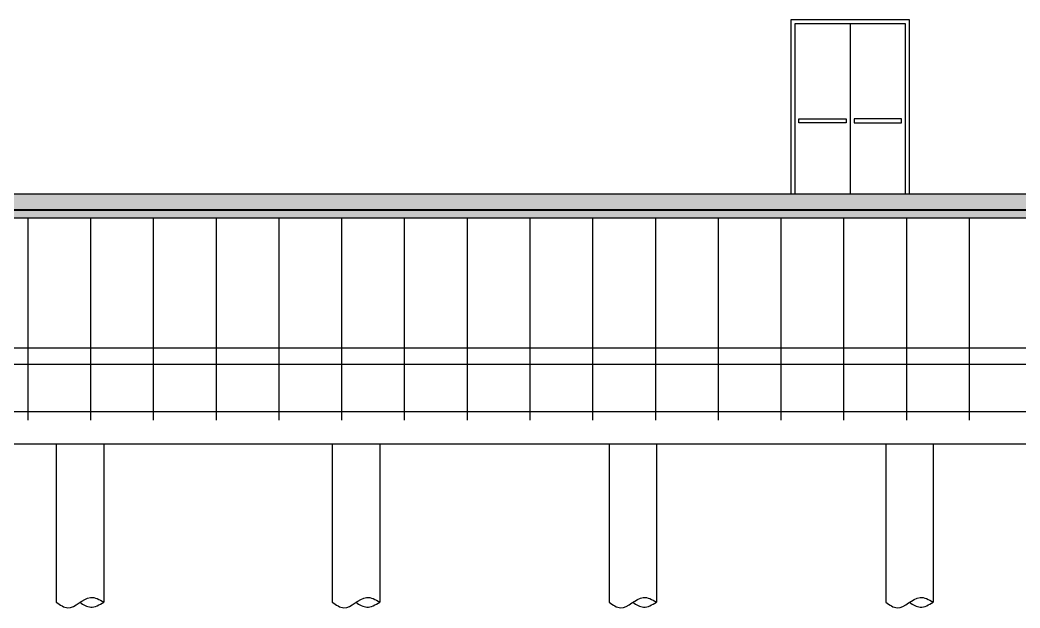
# Model space of a CAD drawing. Header units: centimetres. Extents: x 26200 to 152500, y -600 to 9300.
# Drawn here: x 134865 to 136130, y 677 to 1420 of the extents above; entities that cross this region are included whole.
import ezdxf

# ---------------------------------------------------------------- set-up
doc = ezdxf.new("R2010")
doc.units = ezdxf.units.CM
doc.layers.add('ROTAS-MIMARI-KESIT', color=8, linetype='Continuous')

msp = doc.modelspace()

# ---------------------------------------------------------------- hatches: boundary and pattern name
at = {"layer": 'ROTAS-MIMARI-KESIT'}
h = msp.add_hatch(dxfattribs=at)
h.set_pattern_fill('ANSI33', color=256, style=0)
h.set_pattern_definition([(45, (84445.261, 23206.629), (-4.49012806, 4.49012806), []), (45, (84449.7513, 23206.629), (-4.49012806, 4.49012806), [3.175, -1.5875])])
h.paths.add_polyline_path([(145009.7, 1180.4), (145009.7, 1200.4), (129119.7, 1200.4), (129119.7, 1180.4)])
h.paths.add_polyline_path([(145009.7, 1200.4), (145009.7, 1180.4), (146908.2, 1180.4), (146908.2, 1200.4)])
h = msp.add_hatch(dxfattribs=at)
h.set_pattern_fill('AR-CONC', color=256, scale=0.1, style=0)
h.set_pattern_definition([(50, (-3729.7674, 2354.189), (1.82184669, -0.159390855), [0.1905, -2.0955]), (355, (-3729.7674, 2354.189), (-0.352434214, 1.910568452), [0.1524, -1.676405842]), (100.4514447, (-3729.6156, 2354.1757), (1.46941247, 1.75117752), [0.161900088, -1.780902446]), (46.1842, (-3729.7674, 2354.697), (2.71079041, -0.42042328), [0.28575, -3.14325]), (96.6355576, (-3729.5415, 2354.662), (2.37404134, 2.474261246), [0.24285023, -2.67135608]), (351.1841512, (-3729.7674, 2354.697), (2.37404134, 2.474261246), [0.22859967, -2.51459732]), (21, (-3729.5134, 2354.57), (1.516143913, -1.022651982), [0.1905, -2.0955]), (326, (-3729.5134, 2354.57), (0.618020284, 1.841879661), [0.1524, -1.6764]), (71.451445, (-3729.387, 2354.4848), (2.134164193, 0.819227689), [0.161900088, -1.780899376]), (37.5, (-3729.7674, 2354.189), (0.0308860325, 0.8455503887), [0, -1.65608, 0, -1.7018, 0, -1.68275]), (7.5, (-3729.7674, 2354.189), (0.668196625, 1.001805748), [0, -0.97028, 0, -1.61798, 0, -0.64135]), (327.5, (-3730.33384, 2354.189), (1.3559059517, -0.05728744), [0, -0.635, 0, -1.9812, 0, -2.6289]), (317.5, (-3730.5878, 2354.189), (1.481291814, 0.25426491), [0, -0.8255, 0, -1.31572, 0, -1.8669])])
h.paths.add_polyline_path([(146882.7, 1180.4), (129119.7, 1180.4), (129119.7, 1170.4), (146882.7, 1170.4)])
h = msp.add_hatch(dxfattribs=at)
h.set_pattern_fill('LINE', color=256, scale=5, angle=45, style=0)
h.set_pattern_definition([(90, (279099.306, 394723.31), (-79.375, 0), [])])
h.paths.add_polyline_path([(127350.7, 1006.4), (127350.7, 1160.4), (129104.7, 1160.4), (129104.7, 1170.4), (144988.7, 1170.4), (144999.7, 1170.4), (146882.7, 1170.4), (146882.7, 924.4), (146868.2, 924.4), (146868.2, 914.4), (145584.7, 914.4), (145584.7, 924.4), (145565.2, 924.9), (145565.2, 1005.9), (145164.2, 1005.9), (145164.2, 924.4), (145144.7, 924.4), (145144.7, 914.4), (143784.7, 914.4), (143784.7, 924.4), (143765.2, 924.4), (143765.2, 1005.9), (143364.2, 1005.9), (143364.2, 924.4), (143344.7, 924.4), (143344.7, 914.4), (141984.7, 914.4), (141984.7, 924.4), (141965.2, 924.4), (141965.2, 1005.9), (141564.2, 1005.9), (141564.2, 924.4), (141544.7, 924.4), (141544.7, 914.4), (140184.7, 914.4), (140184.7, 924.4), (140165.2, 924.4), (140165.2, 1005.9), (139764.2, 1005.9), (139764.2, 924.4), (139744.7, 924.4), (139744.7, 914.4), (138384.7, 914.4), (138384.7, 924.4), (138365.2, 924.4), (138365.2, 1005.9), (137864.2, 1005.9), (137864.2, 924.4), (137844.7, 924.4), (137844.7, 914.4), (136584.7, 914.4), (136584.7, 924.4), (136565.2, 924.4), (136565.2, 1005.9), (136164.2, 1005.9), (136164.2, 924.4), (136144.7, 924.4), (136144.7, 914.4), (134784.7, 914.4), (134784.7, 924.4), (134765.2, 924.4), (134765.2, 1005.9), (134364.2, 1005.9), (134364.2, 924.4), (134344.7, 924.4), (134344.7, 914.4), (132984.7, 914.4), (132984.7, 924.4), (132965.2, 924.4), (132965.2, 1005.9), (132564.2, 1005.9), (132564.2, 924.4), (132544.7, 924.4), (132544.7, 914.4), (131184.7, 914.4), (131184.7, 924.4), (131165.2, 924.4), (131165.2, 1005.9), (130764.2, 1005.9), (130764.2, 924.4), (130744.7, 924.4), (130744.7, 914.4), (129379.7, 914.4), (129379.7, 924.4), (129365.2, 924.4), (129365.7, 1006.4)])

# ---------------------------------------------------------------- linework, layer by layer
for p, q in [((135914.7, 1415.4), (135914.7, 1200.4)), ((139849.7, 1179.4), (129119.7, 1179.4)), ((129119.7, 1170.4), (146882.7, 1170.4)), ((126934.7, 884.4), (147594.7, 884.4))]:
    msp.add_line(p, q, dxfattribs=at)
for points in [[(135989.7, 1200.4), (135989.7, 1420.4), (135839.7, 1420.4), (135839.7, 1200.4)], [(135984.7, 1200.4), (135984.7, 1415.4), (135844.7, 1415.4), (135844.7, 1200.4)], [(145009.7, 1180.4), (129119.7, 1180.4), (129119.7, 1200.4), (145009.7, 1200.4)], [(136164.7, 1005.4), (134764.7, 1005.4)], [(134764.7, 925.4), (136164.7, 925.4)], [(134910.6, 884.4), (134910.6, 684.4)], [(134970.6, 884.4), (134970.6, 684.4)], [(135259.7, 884.4), (135259.7, 684.4)], [(135319.7, 884.4), (135319.7, 684.4)], [(135609.7, 884.4), (135609.7, 684.4)], [(135669.7, 884.4), (135669.7, 684.4)], [(135959.7, 884.4), (135959.7, 684.4)], [(136019.7, 884.4), (136019.7, 684.4)]]:
    msp.add_lwpolyline(points, dxfattribs=at)
for points in [[(135909.7, 1290.4), (135849.7, 1290.4), (135849.7, 1295.4), (135909.7, 1295.4)], [(135919.7, 1290.4), (135979.7, 1290.4), (135979.7, 1295.4), (135919.7, 1295.4)]]:
    msp.add_lwpolyline(points, close=True, dxfattribs=at)
at = {"layer": 'ROTAS-MIMARI-KESIT', "ltscale": 2}
msp.add_lwpolyline([(126578.7, 1045.4), (127903, 985.4), (144668.5, 985.4), (150022.6, 1025.4)], dxfattribs=at)
at = {"layer": 'ROTAS-MIMARI-KESIT'}
for points, knots in [([(134910.6, 684.4), (134915.4, 680.8), (134929.8, 670.4), (134949.4, 696.4), (134965, 687.6), (134970.6, 684.4)], [0, 0, 0, 0, 16.350848, 47.934672, 65.567386, 65.567386, 65.567386, 65.567386]), ([(134940.6, 684.1), (134945, 681.1), (134955, 674.9), (134965.1, 681), (134970.6, 684.4)], [179.801197, 179.801197, 179.801197, 179.801197, 259.646208, 355.156763, 355.156763, 355.156763, 355.156763]), ([(135259.7, 684.4), (135264.6, 680.8), (135278.9, 670.4), (135298.6, 696.4), (135314.1, 687.6), (135319.7, 684.4)], [0, 0, 0, 0, 16.350848, 47.934672, 65.567386, 65.567386, 65.567386, 65.567386]), ([(135289.7, 684.1), (135294.1, 681.1), (135304.2, 674.9), (135314.2, 681), (135319.7, 684.4)], [179.801197, 179.801197, 179.801197, 179.801197, 259.646208, 355.156763, 355.156763, 355.156763, 355.156763]), ([(135609.7, 684.4), (135614.6, 680.8), (135628.9, 670.4), (135648.6, 696.4), (135664.1, 687.6), (135669.7, 684.4)], [0, 0, 0, 0, 16.350848, 47.934672, 65.567386, 65.567386, 65.567386, 65.567386]), ([(135639.7, 684.1), (135644.1, 681.1), (135654.2, 674.9), (135664.2, 681), (135669.7, 684.4)], [179.801197, 179.801197, 179.801197, 179.801197, 259.646208, 355.156763, 355.156763, 355.156763, 355.156763]), ([(135959.7, 684.4), (135964.6, 680.8), (135978.9, 670.4), (135998.6, 696.4), (136014.1, 687.6), (136019.7, 684.4)], [0, 0, 0, 0, 16.350848, 47.934672, 65.567386, 65.567386, 65.567386, 65.567386]), ([(135989.7, 684.1), (135994.1, 681.1), (136004.2, 674.9), (136014.2, 681), (136019.7, 684.4)], [179.801197, 179.801197, 179.801197, 179.801197, 259.646208, 355.156763, 355.156763, 355.156763, 355.156763])]:
    msp.add_open_spline(points, degree=3, knots=knots, dxfattribs=at)

doc.saveas('drawing.dxf')
